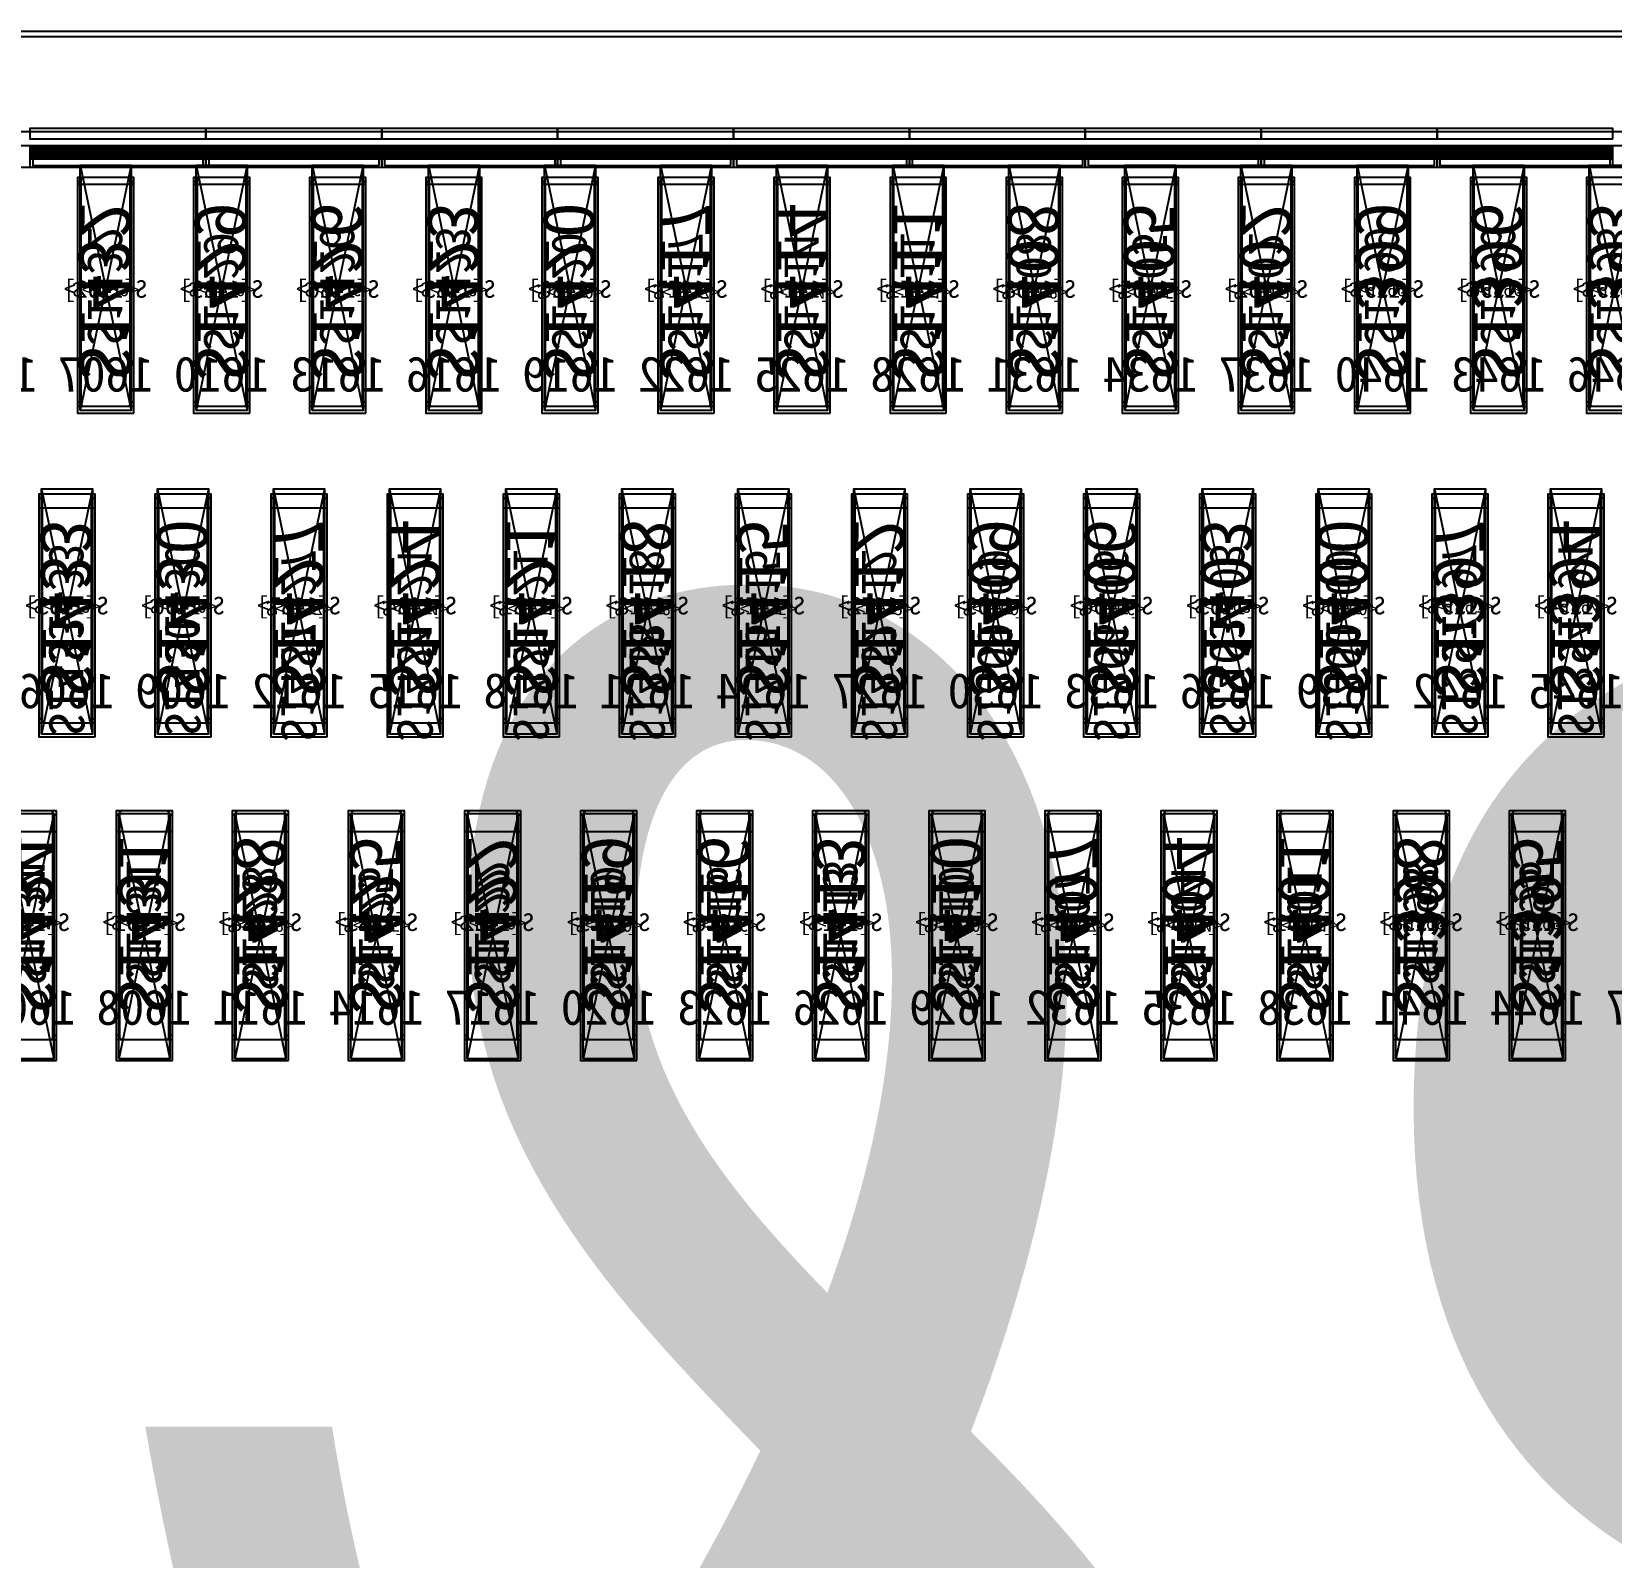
# Model space of a CAD drawing. Header units: millimetres. Extents: x 427 to 2444, y 137 to 817.
# Drawn here: x 1132.9473 to 1133.3964, y 301.2176 to 301.6514 of the extents above; entities that cross this region are included whole.
import ezdxf
from ezdxf.enums import TextEntityAlignment as Align

# ---------------------------------------------------------------- set-up
doc = ezdxf.new("R2010")
doc.units = ezdxf.units.MM
for name, color, linetype in [('L0', 211, 'Continuous'), ('L102', 91, 'Continuous'), ('L114', 213, 'Continuous'), ('L240', 60, 'Continuous'), ('L241', 200, 'Continuous'), ('L242', 51, 'Continuous'), ('L245', 53, 'Continuous'), ('L246', 93, 'Continuous'), ('L247', 13, 'Continuous'), ('L248', 171, 'Continuous'), ('L59', 140, 'Continuous'), ('L63', 4, 'Continuous'), ('L98', 150, 'Continuous')]:
    doc.layers.add(name, color=color, linetype=linetype)
doc.styles.add('txt', font='simhei.ttf')

# ---------------------------------------------------------------- blocks, each defined once
blk = doc.blocks.new('HX8394_F_PAD')
at = {"layer": 'L0'}
blk.add_lwpolyline([(-13.86, -0.4025), (-13.86, 0.4025), (13.86, 0.4025), (13.86, -0.4025), (-13.86, -0.4025)], close=True, dxfattribs=at)
at = {"layer": 'L241'}
blk.add_lwpolyline([(-13.9, -0.435), (-13.9, 0.435), (13.9, 0.435), (13.9, -0.435), (-13.9, -0.435)], close=True, dxfattribs=at)
at = {"layer": 'L242'}
for points in [[(2.243, 0.3285), (2.2415, 0.33), (2.2415, 0.392), (2.243, 0.3935), (2.256, 0.3935), (2.2575, 0.392), (2.2575, 0.33), (2.256, 0.3285), (2.243, 0.3285)], [(2.276, 0.3285), (2.2745, 0.33), (2.2745, 0.392), (2.276, 0.3935), (2.289, 0.3935), (2.2905, 0.392), (2.2905, 0.33), (2.289, 0.3285), (2.276, 0.3285)], [(2.309, 0.3285), (2.3075, 0.33), (2.3075, 0.392), (2.309, 0.3935), (2.322, 0.3935), (2.3235, 0.392), (2.3235, 0.33), (2.322, 0.3285), (2.309, 0.3285)], [(2.342, 0.3285), (2.3405, 0.33), (2.3405, 0.392), (2.342, 0.3935), (2.355, 0.3935), (2.3565, 0.392), (2.3565, 0.33), (2.355, 0.3285), (2.342, 0.3285)], [(2.375, 0.3285), (2.3735, 0.33), (2.3735, 0.392), (2.375, 0.3935), (2.388, 0.3935), (2.3895, 0.392), (2.3895, 0.33), (2.388, 0.3285), (2.375, 0.3285)], [(2.408, 0.3285), (2.4065, 0.33), (2.4065, 0.392), (2.408, 0.3935), (2.421, 0.3935), (2.4225, 0.392), (2.4225, 0.33), (2.421, 0.3285), (2.408, 0.3285)], [(2.441, 0.3285), (2.4395, 0.33), (2.4395, 0.392), (2.441, 0.3935), (2.454, 0.3935), (2.4555, 0.392), (2.4555, 0.33), (2.454, 0.3285), (2.441, 0.3285)], [(2.474, 0.3285), (2.4725, 0.33), (2.4725, 0.392), (2.474, 0.3935), (2.487, 0.3935), (2.4885, 0.392), (2.4885, 0.33), (2.487, 0.3285), (2.474, 0.3285)], [(2.507, 0.3285), (2.5055, 0.33), (2.5055, 0.392), (2.507, 0.3935), (2.52, 0.3935), (2.5215, 0.392), (2.5215, 0.33), (2.52, 0.3285), (2.507, 0.3285)], [(2.54, 0.3285), (2.5385, 0.33), (2.5385, 0.392), (2.54, 0.3935), (2.553, 0.3935), (2.5545, 0.392), (2.5545, 0.33), (2.553, 0.3285), (2.54, 0.3285)], [(2.573, 0.3285), (2.5715, 0.33), (2.5715, 0.392), (2.573, 0.3935), (2.586, 0.3935), (2.5875, 0.392), (2.5875, 0.33), (2.586, 0.3285), (2.573, 0.3285)], [(2.606, 0.3285), (2.6045, 0.33), (2.6045, 0.392), (2.606, 0.3935), (2.619, 0.3935), (2.6205, 0.392), (2.6205, 0.33), (2.619, 0.3285), (2.606, 0.3285)], [(2.639, 0.3285), (2.6375, 0.33), (2.6375, 0.392), (2.639, 0.3935), (2.652, 0.3935), (2.6535, 0.392), (2.6535, 0.33), (2.652, 0.3285), (2.639, 0.3285)], [(2.672, 0.3285), (2.6705, 0.33), (2.6705, 0.392), (2.672, 0.3935), (2.685, 0.3935), (2.6865, 0.392), (2.6865, 0.33), (2.685, 0.3285), (2.672, 0.3285)], [(2.254, 0.2385), (2.2525, 0.24), (2.2525, 0.302), (2.254, 0.3035), (2.267, 0.3035), (2.2685, 0.302), (2.2685, 0.24), (2.267, 0.2385), (2.254, 0.2385)], [(2.287, 0.2385), (2.2855, 0.24), (2.2855, 0.302), (2.287, 0.3035), (2.3, 0.3035), (2.3015, 0.302), (2.3015, 0.24), (2.3, 0.2385), (2.287, 0.2385)], [(2.32, 0.2385), (2.3185, 0.24), (2.3185, 0.302), (2.32, 0.3035), (2.333, 0.3035), (2.3345, 0.302), (2.3345, 0.24), (2.333, 0.2385), (2.32, 0.2385)], [(2.353, 0.2385), (2.3515, 0.24), (2.3515, 0.302), (2.353, 0.3035), (2.366, 0.3035), (2.3675, 0.302), (2.3675, 0.24), (2.366, 0.2385), (2.353, 0.2385)], [(2.386, 0.2385), (2.3845, 0.24), (2.3845, 0.302), (2.386, 0.3035), (2.399, 0.3035), (2.4005, 0.302), (2.4005, 0.24), (2.399, 0.2385), (2.386, 0.2385)], [(2.419, 0.2385), (2.4175, 0.24), (2.4175, 0.302), (2.419, 0.3035), (2.432, 0.3035), (2.4335, 0.302), (2.4335, 0.24), (2.432, 0.2385), (2.419, 0.2385)], [(2.452, 0.2385), (2.4505, 0.24), (2.4505, 0.302), (2.452, 0.3035), (2.465, 0.3035), (2.4665, 0.302), (2.4665, 0.24), (2.465, 0.2385), (2.452, 0.2385)], [(2.485, 0.2385), (2.4835, 0.24), (2.4835, 0.302), (2.485, 0.3035), (2.498, 0.3035), (2.4995, 0.302), (2.4995, 0.24), (2.498, 0.2385), (2.485, 0.2385)], [(2.518, 0.2385), (2.5165, 0.24), (2.5165, 0.302), (2.518, 0.3035), (2.531, 0.3035), (2.5325, 0.302), (2.5325, 0.24), (2.531, 0.2385), (2.518, 0.2385)], [(2.551, 0.2385), (2.5495, 0.24), (2.5495, 0.302), (2.551, 0.3035), (2.564, 0.3035), (2.5655, 0.302), (2.5655, 0.24), (2.564, 0.2385), (2.551, 0.2385)], [(2.584, 0.2385), (2.5825, 0.24), (2.5825, 0.302), (2.584, 0.3035), (2.597, 0.3035), (2.5985, 0.302), (2.5985, 0.24), (2.597, 0.2385), (2.584, 0.2385)], [(2.617, 0.2385), (2.6155, 0.24), (2.6155, 0.302), (2.617, 0.3035), (2.63, 0.3035), (2.6315, 0.302), (2.6315, 0.24), (2.63, 0.2385), (2.617, 0.2385)], [(2.65, 0.2385), (2.6485, 0.24), (2.6485, 0.302), (2.65, 0.3035), (2.663, 0.3035), (2.6645, 0.302), (2.6645, 0.24), (2.663, 0.2385), (2.65, 0.2385)], [(2.683, 0.2385), (2.6815, 0.24), (2.6815, 0.302), (2.683, 0.3035), (2.696, 0.3035), (2.6975, 0.302), (2.6975, 0.24), (2.696, 0.2385), (2.683, 0.2385)], [(2.265, 0.1485), (2.2635, 0.15), (2.2635, 0.212), (2.265, 0.2135), (2.278, 0.2135), (2.2795, 0.212), (2.2795, 0.15), (2.278, 0.1485), (2.265, 0.1485)], [(2.298, 0.1485), (2.2965, 0.15), (2.2965, 0.212), (2.298, 0.2135), (2.311, 0.2135), (2.3125, 0.212), (2.3125, 0.15), (2.311, 0.1485), (2.298, 0.1485)], [(2.331, 0.1485), (2.3295, 0.15), (2.3295, 0.212), (2.331, 0.2135), (2.344, 0.2135), (2.3455, 0.212), (2.3455, 0.15), (2.344, 0.1485), (2.331, 0.1485)], [(2.364, 0.1485), (2.3625, 0.15), (2.3625, 0.212), (2.364, 0.2135), (2.377, 0.2135), (2.3785, 0.212), (2.3785, 0.15), (2.377, 0.1485), (2.364, 0.1485)], [(2.397, 0.1485), (2.3955, 0.15), (2.3955, 0.212), (2.397, 0.2135), (2.41, 0.2135), (2.4115, 0.212), (2.4115, 0.15), (2.41, 0.1485), (2.397, 0.1485)], [(2.43, 0.1485), (2.4285, 0.15), (2.4285, 0.212), (2.43, 0.2135), (2.443, 0.2135), (2.4445, 0.212), (2.4445, 0.15), (2.443, 0.1485), (2.43, 0.1485)], [(2.463, 0.1485), (2.4615, 0.15), (2.4615, 0.212), (2.463, 0.2135), (2.476, 0.2135), (2.4775, 0.212), (2.4775, 0.15), (2.476, 0.1485), (2.463, 0.1485)], [(2.496, 0.1485), (2.4945, 0.15), (2.4945, 0.212), (2.496, 0.2135), (2.509, 0.2135), (2.5105, 0.212), (2.5105, 0.15), (2.509, 0.1485), (2.496, 0.1485)], [(2.529, 0.1485), (2.5275, 0.15), (2.5275, 0.212), (2.529, 0.2135), (2.542, 0.2135), (2.5435, 0.212), (2.5435, 0.15), (2.542, 0.1485), (2.529, 0.1485)], [(2.562, 0.1485), (2.5605, 0.15), (2.5605, 0.212), (2.562, 0.2135), (2.575, 0.2135), (2.5765, 0.212), (2.5765, 0.15), (2.575, 0.1485), (2.562, 0.1485)], [(2.595, 0.1485), (2.5935, 0.15), (2.5935, 0.212), (2.595, 0.2135), (2.608, 0.2135), (2.6095, 0.212), (2.6095, 0.15), (2.608, 0.1485), (2.595, 0.1485)], [(2.628, 0.1485), (2.6265, 0.15), (2.6265, 0.212), (2.628, 0.2135), (2.641, 0.2135), (2.6425, 0.212), (2.6425, 0.15), (2.641, 0.1485), (2.628, 0.1485)], [(2.661, 0.1485), (2.6595, 0.15), (2.6595, 0.212), (2.661, 0.2135), (2.674, 0.2135), (2.6755, 0.212), (2.6755, 0.15), (2.674, 0.1485), (2.661, 0.1485)], [(2.694, 0.1485), (2.6925, 0.15), (2.6925, 0.212), (2.694, 0.2135), (2.707, 0.2135), (2.7085, 0.212), (2.7085, 0.15), (2.707, 0.1485), (2.694, 0.1485)]]:
    blk.add_lwpolyline(points, close=True, dxfattribs=at)
at = {"layer": 'L247', "style": 'txt'}
for s, p in [('S1393', (2.2495, 0.362666)), ('S1396', (2.2825, 0.362666)), ('S1399', (2.3155, 0.362666)), ('S1402', (2.3485, 0.361)), ('S1408', (2.4145, 0.361)), ('S1411', (2.4475, 0.361)), ('S1414', (2.4805, 0.361)), ('S1417', (2.5135, 0.361)), ('S1420', (2.5465, 0.361)), ('S1423', (2.5795, 0.362666)), ('S1426', (2.6125, 0.362666)), ('S1429', (2.6455, 0.361)), ('S1432', (2.6785, 0.362666)), ('S1405', (2.3815, 0.361)), ('S1394', (2.2605, 0.272666)), ('S1397', (2.2935, 0.272666)), ('S1403', (2.3595, 0.272666)), ('S1424', (2.5905, 0.271)), ('S1430', (2.6565, 0.272666)), ('S1433', (2.6895, 0.272666)), ('S1400', (2.3265, 0.271)), ('S1406', (2.3925, 0.271)), ('S1409', (2.4255, 0.271)), ('S1412', (2.4585, 0.271)), ('S1415', (2.4915, 0.271)), ('S1418', (2.5245, 0.271)), ('S1421', (2.5575, 0.271)), ('S1427', (2.6235, 0.271)), ('S1395', (2.2715, 0.182666)), ('S1398', (2.3045, 0.182666)), ('S1413', (2.4695, 0.182666)), ('S1422', (2.5685, 0.182666)), ('S1431', (2.6675, 0.182666)), ('S1434', (2.7005, 0.182666)), ('S1401', (2.3375, 0.181)), ('S1404', (2.3705, 0.181)), ('S1407', (2.4035, 0.181)), ('S1410', (2.4365, 0.181)), ('S1416', (2.5025, 0.181)), ('S1419', (2.5355, 0.181)), ('S1425', (2.6015, 0.181)), ('S1428', (2.6345, 0.181))]:
    blk.add_text(s, height=0.01, rotation=90, dxfattribs=at).set_placement(p, align=Align.MIDDLE_CENTER)
at = {"layer": 'L248', "style": 'txt'}
blk.add_text('27800x870(include SR&SL)', height=0.5, dxfattribs=at).set_placement((-0.381772, 0.019694), align=Align.MIDDLE_CENTER)
blk = doc.blocks.new('NTBUMP_65X16')
at = {"layer": 'L242'}
blk.add_lwpolyline([(-0.008, -0.0325), (-0.008, 0.0325), (0.008, 0.0325), (0.008, -0.0325), (-0.008, -0.0325)], close=True, dxfattribs=at)
blk = doc.blocks.new('ILI9881C_AA_NTBUMP_PM_875UM')
at = {"layer": 'L241'}
blk.add_lwpolyline([(-13.92, -0.4375), (-13.92, 0.4375), (13.92, 0.4375), (13.92, -0.4375), (-13.92, -0.4375)], close=True, dxfattribs=at)
at = {"rotation": 180}
for p in [(2.2495, 0.365), (2.2825, 0.365), (2.3155, 0.365), (2.3485, 0.365), (2.3815, 0.365), (2.4145, 0.365), (2.4475, 0.365), (2.4805, 0.365), (2.5135, 0.365), (2.5465, 0.365), (2.5795, 0.365), (2.6125, 0.365), (2.6455, 0.365), (2.6785, 0.365), (2.2605, 0.275), (2.2935, 0.275), (2.3265, 0.275), (2.3595, 0.275), (2.3925, 0.275), (2.4255, 0.275), (2.4585, 0.275), (2.4915, 0.275), (2.5245, 0.275), (2.5575, 0.275), (2.5905, 0.275), (2.6235, 0.275), (2.6565, 0.275), (2.6895, 0.275), (2.2715, 0.185), (2.3045, 0.185), (2.3375, 0.185), (2.3705, 0.185), (2.4035, 0.185), (2.4365, 0.185), (2.4695, 0.185), (2.5025, 0.185), (2.5355, 0.185), (2.5685, 0.185), (2.6015, 0.185), (2.6345, 0.185), (2.6675, 0.185), (2.7005, 0.185)]:
    blk.add_blockref('NTBUMP_65X16', p, dxfattribs=at)
at = {"layer": 'L246', "style": 'txt'}
for s, p in [('S1393', (2.2495, 0.365)), ('S1396', (2.2825, 0.365)), ('S1399', (2.3155, 0.365)), ('S1402', (2.3485, 0.365)), ('S1405', (2.3815, 0.365)), ('S1408', (2.4145, 0.365)), ('S1411', (2.4475, 0.365)), ('S1414', (2.4805, 0.365)), ('S1417', (2.5135, 0.365)), ('S1420', (2.5465, 0.365)), ('S1423', (2.5795, 0.365)), ('S1426', (2.6125, 0.365)), ('S1429', (2.6455, 0.365)), ('S1432', (2.6785, 0.365)), ('S1394', (2.2605, 0.275)), ('S1397', (2.2935, 0.275)), ('S1400', (2.3265, 0.275)), ('S1403', (2.3595, 0.275)), ('S1406', (2.3925, 0.275)), ('S1409', (2.4255, 0.275)), ('S1412', (2.4585, 0.275)), ('S1415', (2.4915, 0.275)), ('S1418', (2.5245, 0.275)), ('S1421', (2.5575, 0.275)), ('S1424', (2.5905, 0.275)), ('S1427', (2.6235, 0.275)), ('S1430', (2.6565, 0.275)), ('S1433', (2.6895, 0.275)), ('S1395', (2.2715, 0.185)), ('S1398', (2.3045, 0.185)), ('S1401', (2.3375, 0.185)), ('S1404', (2.3705, 0.185)), ('S1407', (2.4035, 0.185)), ('S1410', (2.4365, 0.185)), ('S1413', (2.4695, 0.185)), ('S1416', (2.5025, 0.185)), ('S1419', (2.5355, 0.185)), ('S1422', (2.5685, 0.185)), ('S1425', (2.6015, 0.185)), ('S1428', (2.6345, 0.185)), ('S1431', (2.6675, 0.185)), ('S1434', (2.7005, 0.185))]:
    blk.add_text(s, height=0.015, rotation=90, dxfattribs=at).set_placement(p, align=Align.MIDDLE_CENTER)
for s, p in [('1646', (2.2495, 0.341666)), ('1643', (2.2825, 0.341666)), ('1640', (2.3155, 0.341666)), ('1637', (2.3485, 0.341666)), ('1634', (2.3815, 0.341666)), ('1631', (2.4145, 0.341666)), ('1628', (2.4475, 0.341666)), ('1625', (2.4805, 0.341666)), ('1622', (2.5135, 0.341666)), ('1619', (2.5465, 0.341666)), ('1616', (2.5795, 0.341666)), ('1613', (2.6125, 0.341666)), ('1610', (2.6455, 0.341666)), ('1607', (2.6785, 0.341666)), ('1604', (2.7115, 0.341666)), ('1645', (2.2605, 0.251666)), ('1642', (2.2935, 0.251666)), ('1639', (2.3265, 0.251666)), ('1636', (2.3595, 0.251666)), ('1633', (2.3925, 0.251666)), ('1630', (2.4255, 0.251666)), ('1627', (2.4585, 0.251666)), ('1624', (2.4915, 0.251666)), ('1621', (2.5245, 0.251666)), ('1618', (2.5575, 0.251666)), ('1615', (2.5905, 0.251666)), ('1612', (2.6235, 0.251666)), ('1609', (2.6565, 0.251666)), ('1606', (2.6895, 0.251666)), ('1647', (2.2385, 0.161666)), ('1644', (2.2715, 0.161666)), ('1641', (2.3045, 0.161666)), ('1638', (2.3375, 0.161666)), ('1635', (2.3705, 0.161666)), ('1632', (2.4035, 0.161666)), ('1629', (2.4365, 0.161666)), ('1626', (2.4695, 0.161666)), ('1623', (2.5025, 0.161666)), ('1620', (2.5355, 0.161666)), ('1617', (2.5685, 0.161666)), ('1614', (2.6015, 0.161666)), ('1611', (2.6345, 0.161666)), ('1608', (2.6675, 0.161666)), ('1605', (2.7005, 0.161666))]:
    blk.add_text(s, height=0.01, dxfattribs=at).set_placement(p, align=Align.MIDDLE_CENTER)
blk = doc.blocks.new('OUT_3BUMP')
at = {"layer": 'L242'}
for points in [[(0, 0.206), (0, 0.271), (0.016, 0.271), (0.016, 0.206), (0, 0.206)], [(0.011, 0.116), (0.011, 0.181), (0.027, 0.181), (0.027, 0.116), (0.011, 0.116)], [(0.022, 0.026), (0.022, 0.091), (0.038, 0.091), (0.038, 0.026), (0.022, 0.026)]]:
    blk.add_lwpolyline(points, close=True, dxfattribs=at)
blk = doc.blocks.new('JD9365Z_PAD_20170829_Y880')
at = {"layer": 'L241'}
blk.add_lwpolyline([(-13.95, -0.41), (-13.95, 0.41), (13.95, 0.41), (13.95, -0.41), (-13.95, -0.41)], close=True, dxfattribs=at)
at = {"row_count": 1, "column_count": 372, "row_spacing": 0.245, "column_spacing": 0.033}
blk.add_blockref('OUT_3BUMP', (1.3835, 0.13), dxfattribs=at)
at = {"layer": 'L240', "style": 'txt'}
for s, p in [('S[1153]', (2.2495, 0.369333)), ('S[1156]', (2.2825, 0.369333)), ('S[1159]', (2.3155, 0.369333)), ('S[1162]', (2.3485, 0.369333)), ('S[1165]', (2.3815, 0.369333)), ('S[1168]', (2.4145, 0.369333)), ('S[1171]', (2.4475, 0.369333)), ('S[1174]', (2.4805, 0.369333)), ('S[1177]', (2.5135, 0.369333)), ('S[1180]', (2.5465, 0.369333)), ('S[1183]', (2.5795, 0.369333)), ('S[1186]', (2.6125, 0.369333)), ('S[1189]', (2.6455, 0.369333)), ('S[1192]', (2.6785, 0.369333)), ('S[1154]', (2.2605, 0.279333)), ('S[1157]', (2.2935, 0.279333)), ('S[1160]', (2.3265, 0.279333)), ('S[1163]', (2.3595, 0.279333)), ('S[1166]', (2.3925, 0.279333)), ('S[1169]', (2.4255, 0.279333)), ('S[1172]', (2.4585, 0.279333)), ('S[1175]', (2.4915, 0.279333)), ('S[1178]', (2.5245, 0.279333)), ('S[1181]', (2.5575, 0.279333)), ('S[1184]', (2.5905, 0.279333)), ('S[1187]', (2.6235, 0.279333)), ('S[1190]', (2.6565, 0.279333)), ('S[1193]', (2.6895, 0.279333)), ('S[1155]', (2.2715, 0.189333)), ('S[1158]', (2.3045, 0.189333)), ('S[1161]', (2.3375, 0.189333)), ('S[1164]', (2.3705, 0.189333)), ('S[1167]', (2.4035, 0.189333)), ('S[1170]', (2.4365, 0.189333)), ('S[1173]', (2.4695, 0.189333)), ('S[1176]', (2.5025, 0.189333)), ('S[1179]', (2.5355, 0.189333)), ('S[1182]', (2.5685, 0.189333)), ('S[1185]', (2.6015, 0.189333)), ('S[1188]', (2.6345, 0.189333)), ('S[1191]', (2.6675, 0.189333)), ('S[1194]', (2.7005, 0.189333))]:
    blk.add_text(s, height=0.005, dxfattribs=at).set_placement(p, align=Align.MIDDLE_CENTER)
blk = doc.blocks.new('NV3052C3P_BUMP_ORI_20190911')
at = {"layer": 'L241'}
blk.add_lwpolyline([(-13.8, -0.398), (-13.8, 0.398), (13.8, 0.398), (13.8, -0.398), (-13.8, -0.398)], close=True, dxfattribs=at)
at = {"layer": 'L242'}
for points in [[(2.2415, 0.32), (2.2415, 0.385), (2.2575, 0.385), (2.2575, 0.32), (2.2415, 0.32)], [(2.2745, 0.32), (2.2745, 0.385), (2.2905, 0.385), (2.2905, 0.32), (2.2745, 0.32)], [(2.3075, 0.32), (2.3075, 0.385), (2.3235, 0.385), (2.3235, 0.32), (2.3075, 0.32)], [(2.3405, 0.32), (2.3405, 0.385), (2.3565, 0.385), (2.3565, 0.32), (2.3405, 0.32)], [(2.3735, 0.32), (2.3735, 0.385), (2.3895, 0.385), (2.3895, 0.32), (2.3735, 0.32)], [(2.4065, 0.32), (2.4065, 0.385), (2.4225, 0.385), (2.4225, 0.32), (2.4065, 0.32)], [(2.4395, 0.32), (2.4395, 0.385), (2.4555, 0.385), (2.4555, 0.32), (2.4395, 0.32)], [(2.4725, 0.32), (2.4725, 0.385), (2.4885, 0.385), (2.4885, 0.32), (2.4725, 0.32)], [(2.5055, 0.32), (2.5055, 0.385), (2.5215, 0.385), (2.5215, 0.32), (2.5055, 0.32)], [(2.5385, 0.32), (2.5385, 0.385), (2.5545, 0.385), (2.5545, 0.32), (2.5385, 0.32)], [(2.5715, 0.32), (2.5715, 0.385), (2.5875, 0.385), (2.5875, 0.32), (2.5715, 0.32)], [(2.6045, 0.32), (2.6045, 0.385), (2.6205, 0.385), (2.6205, 0.32), (2.6045, 0.32)], [(2.6375, 0.32), (2.6375, 0.385), (2.6535, 0.385), (2.6535, 0.32), (2.6375, 0.32)], [(2.6705, 0.32), (2.6705, 0.385), (2.6865, 0.385), (2.6865, 0.32), (2.6705, 0.32)], [(2.2525, 0.23), (2.2525, 0.295), (2.2685, 0.295), (2.2685, 0.23), (2.2525, 0.23)], [(2.2855, 0.23), (2.2855, 0.295), (2.3015, 0.295), (2.3015, 0.23), (2.2855, 0.23)], [(2.3185, 0.23), (2.3185, 0.295), (2.3345, 0.295), (2.3345, 0.23), (2.3185, 0.23)], [(2.3515, 0.23), (2.3515, 0.295), (2.3675, 0.295), (2.3675, 0.23), (2.3515, 0.23)], [(2.3845, 0.23), (2.3845, 0.295), (2.4005, 0.295), (2.4005, 0.23), (2.3845, 0.23)], [(2.4175, 0.23), (2.4175, 0.295), (2.4335, 0.295), (2.4335, 0.23), (2.4175, 0.23)], [(2.4505, 0.23), (2.4505, 0.295), (2.4665, 0.295), (2.4665, 0.23), (2.4505, 0.23)], [(2.4835, 0.23), (2.4835, 0.295), (2.4995, 0.295), (2.4995, 0.23), (2.4835, 0.23)], [(2.5165, 0.23), (2.5165, 0.295), (2.5325, 0.295), (2.5325, 0.23), (2.5165, 0.23)], [(2.5495, 0.23), (2.5495, 0.295), (2.5655, 0.295), (2.5655, 0.23), (2.5495, 0.23)], [(2.5825, 0.23), (2.5825, 0.295), (2.5985, 0.295), (2.5985, 0.23), (2.5825, 0.23)], [(2.6155, 0.23), (2.6155, 0.295), (2.6315, 0.295), (2.6315, 0.23), (2.6155, 0.23)], [(2.6485, 0.23), (2.6485, 0.295), (2.6645, 0.295), (2.6645, 0.23), (2.6485, 0.23)], [(2.6815, 0.23), (2.6815, 0.295), (2.6975, 0.295), (2.6975, 0.23), (2.6815, 0.23)], [(2.2635, 0.14), (2.2635, 0.205), (2.2795, 0.205), (2.2795, 0.14), (2.2635, 0.14)], [(2.2965, 0.14), (2.2965, 0.205), (2.3125, 0.205), (2.3125, 0.14), (2.2965, 0.14)], [(2.3295, 0.14), (2.3295, 0.205), (2.3455, 0.205), (2.3455, 0.14), (2.3295, 0.14)], [(2.3625, 0.14), (2.3625, 0.205), (2.3785, 0.205), (2.3785, 0.14), (2.3625, 0.14)], [(2.3955, 0.14), (2.3955, 0.205), (2.4115, 0.205), (2.4115, 0.14), (2.3955, 0.14)], [(2.4285, 0.14), (2.4285, 0.205), (2.4445, 0.205), (2.4445, 0.14), (2.4285, 0.14)], [(2.4615, 0.14), (2.4615, 0.205), (2.4775, 0.205), (2.4775, 0.14), (2.4615, 0.14)], [(2.4945, 0.14), (2.4945, 0.205), (2.5105, 0.205), (2.5105, 0.14), (2.4945, 0.14)], [(2.5275, 0.14), (2.5275, 0.205), (2.5435, 0.205), (2.5435, 0.14), (2.5275, 0.14)], [(2.5605, 0.14), (2.5605, 0.205), (2.5765, 0.205), (2.5765, 0.14), (2.5605, 0.14)], [(2.5935, 0.14), (2.5935, 0.205), (2.6095, 0.205), (2.6095, 0.14), (2.5935, 0.14)], [(2.6265, 0.14), (2.6265, 0.205), (2.6425, 0.205), (2.6425, 0.14), (2.6265, 0.14)], [(2.6595, 0.14), (2.6595, 0.205), (2.6755, 0.205), (2.6755, 0.14), (2.6595, 0.14)], [(2.6925, 0.14), (2.6925, 0.205), (2.7085, 0.205), (2.7085, 0.14), (2.6925, 0.14)]]:
    blk.add_lwpolyline(points, close=True, dxfattribs=at)
at = {"layer": 'L245', "style": 'txt'}
for s, p in [('S<1393>', (2.249473, 0.353333)), ('S<1396>', (2.282473, 0.353333)), ('S<1399>', (2.315473, 0.353333)), ('S<1402>', (2.348473, 0.353333)), ('S<1405>', (2.381473, 0.353333)), ('S<1408>', (2.414473, 0.353333)), ('S<1411>', (2.447473, 0.353333)), ('S<1414>', (2.480473, 0.353333)), ('S<1417>', (2.513473, 0.353333)), ('S<1420>', (2.546473, 0.353333)), ('S<1423>', (2.579473, 0.353333)), ('S<1426>', (2.612473, 0.353333)), ('S<1429>', (2.645473, 0.353333)), ('S<1432>', (2.678473, 0.353333)), ('S<1394>', (2.260473, 0.263333)), ('S<1397>', (2.293473, 0.263333)), ('S<1400>', (2.326473, 0.263333)), ('S<1403>', (2.359473, 0.263333)), ('S<1406>', (2.392473, 0.263333)), ('S<1409>', (2.425473, 0.263333)), ('S<1412>', (2.458473, 0.263333)), ('S<1415>', (2.491473, 0.263333)), ('S<1418>', (2.524473, 0.263333)), ('S<1421>', (2.557473, 0.263333)), ('S<1424>', (2.590473, 0.263333)), ('S<1427>', (2.623473, 0.263333)), ('S<1430>', (2.656473, 0.263333)), ('S<1433>', (2.689473, 0.263333)), ('S<1395>', (2.271473, 0.173333)), ('S<1398>', (2.304473, 0.173333)), ('S<1401>', (2.337473, 0.173333)), ('S<1404>', (2.370473, 0.173333)), ('S<1407>', (2.403473, 0.173333)), ('S<1410>', (2.436473, 0.173333)), ('S<1413>', (2.469473, 0.173333)), ('S<1416>', (2.502473, 0.173333)), ('S<1419>', (2.535473, 0.173333)), ('S<1422>', (2.568473, 0.173333)), ('S<1425>', (2.601473, 0.173333)), ('S<1428>', (2.634473, 0.173333)), ('S<1431>', (2.667473, 0.173333)), ('S<1434>', (2.700473, 0.173333))]:
    blk.add_text(s, height=0.005, dxfattribs=at).set_placement(p, align=Align.MIDDLE_CENTER)
blk = doc.blocks.new('BUMP_14_65')
at = {"layer": 'L242'}
blk.add_lwpolyline([(-0.007, -0.022), (-0.007, 0.043), (0.007, 0.043), (0.007, -0.022), (-0.007, -0.022)], close=True, dxfattribs=at)
blk = doc.blocks.new('FL11283_A_OTHER')
at = {"layer": 'L102'}
blk.add_lwpolyline([(0, 0), (0, 0.41), (13.86, 0.41), (13.86, 0), (0, 0)], close=True, dxfattribs=at)
at = {"layer": 'L241'}
blk.add_lwpolyline([(-13.86, -0.41), (-13.86, 0.41), (13.86, 0.41), (13.86, 0.404), (-13.854, 0.404), (-13.854, -0.404), (13.854, -0.404), (13.854, 0.404), (13.86, 0.404), (13.86, -0.41), (-13.86, -0.41)], close=True, dxfattribs=at)
at = {"layer": 'L59'}
blk.add_lwpolyline([(-13.86, -0.41), (-13.86, 0.41), (13.86, 0.41), (13.86, -0.41), (-13.86, -0.41)], close=True, dxfattribs=at)
for p in [(2.2495, 0.358), (2.2825, 0.358), (2.3155, 0.358), (2.3485, 0.358), (2.3815, 0.358), (2.4145, 0.358), (2.4475, 0.358), (2.4805, 0.358), (2.5135, 0.358), (2.5465, 0.358), (2.5795, 0.358), (2.6125, 0.358), (2.6455, 0.358), (2.6785, 0.358), (2.2605, 0.268), (2.2935, 0.268), (2.3265, 0.268), (2.3595, 0.268), (2.3925, 0.268), (2.4255, 0.268), (2.4585, 0.268), (2.4915, 0.268), (2.5245, 0.268), (2.5575, 0.268), (2.5905, 0.268), (2.6235, 0.268), (2.6565, 0.268), (2.6895, 0.268), (2.2715, 0.178), (2.3045, 0.178), (2.3375, 0.178), (2.3705, 0.178), (2.4035, 0.178), (2.4365, 0.178), (2.4695, 0.178), (2.5025, 0.178), (2.5355, 0.178), (2.5685, 0.178), (2.6015, 0.178), (2.6345, 0.178), (2.6675, 0.178), (2.7005, 0.178)]:
    blk.add_blockref('BUMP_14_65', p)
at = {"layer": 'L102', "style": 'txt'}
for s, p in [('S1393', (2.2495, 0.370166)), ('S1396', (2.2825, 0.370166)), ('S1399', (2.3155, 0.370166)), ('S1423', (2.5795, 0.370166)), ('S1426', (2.6125, 0.370166)), ('S1432', (2.6785, 0.370166)), ('S1402', (2.3485, 0.3685)), ('S1405', (2.3815, 0.3685)), ('S1408', (2.4145, 0.3685)), ('S1411', (2.4475, 0.3685)), ('S1414', (2.4805, 0.3685)), ('S1417', (2.5135, 0.3685)), ('S1420', (2.5465, 0.3685)), ('S1429', (2.6455, 0.3685)), ('S1394', (2.2605, 0.259166)), ('S1397', (2.2935, 0.259166)), ('S1403', (2.3595, 0.259166)), ('S1424', (2.5905, 0.2575)), ('S1430', (2.6565, 0.259166)), ('S1433', (2.6895, 0.259166)), ('S1400', (2.3265, 0.2575)), ('S1406', (2.3925, 0.2575)), ('S1409', (2.4255, 0.2575)), ('S1412', (2.4585, 0.2575)), ('S1415', (2.4915, 0.2575)), ('S1418', (2.5245, 0.2575)), ('S1421', (2.5575, 0.2575)), ('S1427', (2.6235, 0.2575)), ('S1395', (2.2715, 0.188166)), ('S1398', (2.3045, 0.188166)), ('S1401', (2.3375, 0.1865)), ('S1404', (2.3705, 0.1865)), ('S1407', (2.4035, 0.1865)), ('S1410', (2.4365, 0.1865)), ('S1413', (2.4695, 0.188166)), ('S1416', (2.5025, 0.1865)), ('S1419', (2.5355, 0.1865)), ('S1422', (2.5685, 0.188166)), ('S1425', (2.6015, 0.1865)), ('S1428', (2.6345, 0.1865)), ('S1431', (2.6675, 0.188166)), ('S1434', (2.7005, 0.188166))]:
    blk.add_text(s, height=0.01, rotation=90, dxfattribs=at).set_placement(p, align=Align.MIDDLE_CENTER)
blk = doc.blocks.new('GC9702_LCDPAD_BUMP')
at = {"layer": 'L242'}
blk.add_lwpolyline([(-0.008, -0.0325), (-0.008, 0.0325), (0.008, 0.0325), (0.008, -0.0325), (-0.008, -0.0325)], close=True, dxfattribs=at)
blk = doc.blocks.new('GC9702_BUMP_NOCOMPENSATION')
at = {"layer": 'L114', "const_width": 0.004}
for points in [[(2.25, 0.378), (2.3, 0.378)], [(2.25, 0.378), (2.3, 0.378)], [(2.25, 0.378), (2.3, 0.378)], [(2.25, 0.378), (2.3, 0.378)], [(2.3, 0.378), (2.35, 0.378)], [(2.3, 0.378), (2.35, 0.378)], [(2.3, 0.378), (2.35, 0.378)], [(2.3, 0.378), (2.35, 0.378)], [(2.35, 0.378), (2.4, 0.378)], [(2.35, 0.378), (2.4, 0.378)], [(2.35, 0.378), (2.4, 0.378)], [(2.35, 0.378), (2.4, 0.378)], [(2.4, 0.378), (2.45, 0.378)], [(2.4, 0.378), (2.45, 0.378)], [(2.4, 0.378), (2.45, 0.378)], [(2.4, 0.378), (2.45, 0.378)], [(2.45, 0.378), (2.5, 0.378)], [(2.45, 0.378), (2.5, 0.378)], [(2.45, 0.378), (2.5, 0.378)], [(2.45, 0.378), (2.5, 0.378)], [(2.5, 0.378), (2.55, 0.378)], [(2.5, 0.378), (2.55, 0.378)], [(2.5, 0.378), (2.55, 0.378)], [(2.5, 0.378), (2.55, 0.378)], [(2.55, 0.378), (2.6, 0.378)], [(2.55, 0.378), (2.6, 0.378)], [(2.55, 0.378), (2.6, 0.378)], [(2.55, 0.378), (2.6, 0.378)], [(2.6, 0.378), (2.65, 0.378)], [(2.6, 0.378), (2.65, 0.378)], [(2.6, 0.378), (2.65, 0.378)], [(2.6, 0.378), (2.65, 0.378)], [(2.65, 0.378), (2.7, 0.378)], [(2.65, 0.378), (2.7, 0.378)], [(2.65, 0.378), (2.7, 0.378)], [(2.65, 0.378), (2.7, 0.378)]]:
    blk.add_lwpolyline(points, dxfattribs=at)
at = {"layer": 'L114'}
for points in [[(2.25, 0.374), (2.25, 0.38), (2.3, 0.38), (2.3, 0.374), (2.25, 0.374)], [(2.25, 0.374), (2.25, 0.38), (2.3, 0.38), (2.3, 0.374), (2.25, 0.374)], [(2.25074, 0.37443), (2.25074, 0.379), (2.29918, 0.379), (2.29918, 0.37443), (2.25074, 0.37443)], [(2.25074, 0.37443), (2.25074, 0.379), (2.29918, 0.379), (2.29918, 0.37443), (2.25074, 0.37443)], [(2.3, 0.374), (2.3, 0.38), (2.35, 0.38), (2.35, 0.374), (2.3, 0.374)], [(2.3, 0.374), (2.3, 0.38), (2.35, 0.38), (2.35, 0.374), (2.3, 0.374)], [(2.30074, 0.37443), (2.30074, 0.379), (2.34918, 0.379), (2.34918, 0.37443), (2.30074, 0.37443)], [(2.30074, 0.37443), (2.30074, 0.379), (2.34918, 0.379), (2.34918, 0.37443), (2.30074, 0.37443)], [(2.35, 0.374), (2.35, 0.38), (2.4, 0.38), (2.4, 0.374), (2.35, 0.374)], [(2.35, 0.374), (2.35, 0.38), (2.4, 0.38), (2.4, 0.374), (2.35, 0.374)], [(2.35074, 0.37443), (2.35074, 0.379), (2.39918, 0.379), (2.39918, 0.37443), (2.35074, 0.37443)], [(2.35074, 0.37443), (2.35074, 0.379), (2.39918, 0.379), (2.39918, 0.37443), (2.35074, 0.37443)], [(2.4, 0.374), (2.4, 0.38), (2.45, 0.38), (2.45, 0.374), (2.4, 0.374)], [(2.4, 0.374), (2.4, 0.38), (2.45, 0.38), (2.45, 0.374), (2.4, 0.374)], [(2.40074, 0.37443), (2.40074, 0.379), (2.44918, 0.379), (2.44918, 0.37443), (2.40074, 0.37443)], [(2.40074, 0.37443), (2.40074, 0.379), (2.44918, 0.379), (2.44918, 0.37443), (2.40074, 0.37443)], [(2.45, 0.374), (2.45, 0.38), (2.5, 0.38), (2.5, 0.374), (2.45, 0.374)], [(2.45, 0.374), (2.45, 0.38), (2.5, 0.38), (2.5, 0.374), (2.45, 0.374)], [(2.45074, 0.37443), (2.45074, 0.379), (2.49918, 0.379), (2.49918, 0.37443), (2.45074, 0.37443)], [(2.45074, 0.37443), (2.45074, 0.379), (2.49918, 0.379), (2.49918, 0.37443), (2.45074, 0.37443)], [(2.5, 0.374), (2.5, 0.38), (2.55, 0.38), (2.55, 0.374), (2.5, 0.374)], [(2.5, 0.374), (2.5, 0.38), (2.55, 0.38), (2.55, 0.374), (2.5, 0.374)], [(2.50074, 0.37443), (2.50074, 0.379), (2.54918, 0.379), (2.54918, 0.37443), (2.50074, 0.37443)], [(2.50074, 0.37443), (2.50074, 0.379), (2.54918, 0.379), (2.54918, 0.37443), (2.50074, 0.37443)], [(2.55, 0.374), (2.55, 0.38), (2.6, 0.38), (2.6, 0.374), (2.55, 0.374)], [(2.55, 0.374), (2.55, 0.38), (2.6, 0.38), (2.6, 0.374), (2.55, 0.374)], [(2.55074, 0.37443), (2.55074, 0.379), (2.59918, 0.379), (2.59918, 0.37443), (2.55074, 0.37443)], [(2.55074, 0.37443), (2.55074, 0.379), (2.59918, 0.379), (2.59918, 0.37443), (2.55074, 0.37443)], [(2.6, 0.374), (2.6, 0.38), (2.65, 0.38), (2.65, 0.374), (2.6, 0.374)], [(2.6, 0.374), (2.6, 0.38), (2.65, 0.38), (2.65, 0.374), (2.6, 0.374)], [(2.60074, 0.37443), (2.60074, 0.379), (2.64918, 0.379), (2.64918, 0.37443), (2.60074, 0.37443)], [(2.60074, 0.37443), (2.60074, 0.379), (2.64918, 0.379), (2.64918, 0.37443), (2.60074, 0.37443)], [(2.65, 0.374), (2.65, 0.38), (2.7, 0.38), (2.7, 0.374), (2.65, 0.374)], [(2.65, 0.374), (2.65, 0.38), (2.7, 0.38), (2.7, 0.374), (2.65, 0.374)], [(2.65074, 0.37443), (2.65074, 0.379), (2.69918, 0.379), (2.69918, 0.37443), (2.65074, 0.37443)], [(2.65074, 0.37443), (2.65074, 0.379), (2.69918, 0.379), (2.69918, 0.37443), (2.65074, 0.37443)]]:
    blk.add_lwpolyline(points, close=True, dxfattribs=at)
at = {"layer": 'L241'}
for points in [[(2.25, 0.382), (2.25, 0.385), (2.3, 0.385), (2.3, 0.382), (2.25, 0.382)], [(2.25, 0.382), (2.25, 0.385), (2.3, 0.385), (2.3, 0.382), (2.25, 0.382)], [(2.3, 0.382), (2.3, 0.385), (2.35, 0.385), (2.35, 0.382), (2.3, 0.382)], [(2.3, 0.382), (2.3, 0.385), (2.35, 0.385), (2.35, 0.382), (2.3, 0.382)], [(2.35, 0.382), (2.35, 0.385), (2.4, 0.385), (2.4, 0.382), (2.35, 0.382)], [(2.35, 0.382), (2.35, 0.385), (2.4, 0.385), (2.4, 0.382), (2.35, 0.382)], [(2.4, 0.382), (2.4, 0.385), (2.45, 0.385), (2.45, 0.382), (2.4, 0.382)], [(2.4, 0.382), (2.4, 0.385), (2.45, 0.385), (2.45, 0.382), (2.4, 0.382)], [(2.45, 0.382), (2.45, 0.385), (2.5, 0.385), (2.5, 0.382), (2.45, 0.382)], [(2.45, 0.382), (2.45, 0.385), (2.5, 0.385), (2.5, 0.382), (2.45, 0.382)], [(2.5, 0.382), (2.5, 0.385), (2.55, 0.385), (2.55, 0.382), (2.5, 0.382)], [(2.5, 0.382), (2.5, 0.385), (2.55, 0.385), (2.55, 0.382), (2.5, 0.382)], [(2.55, 0.382), (2.55, 0.385), (2.6, 0.385), (2.6, 0.382), (2.55, 0.382)], [(2.55, 0.382), (2.55, 0.385), (2.6, 0.385), (2.6, 0.382), (2.55, 0.382)], [(2.6, 0.382), (2.6, 0.385), (2.65, 0.385), (2.65, 0.382), (2.6, 0.382)], [(2.6, 0.382), (2.6, 0.385), (2.65, 0.385), (2.65, 0.382), (2.6, 0.382)], [(2.65, 0.382), (2.65, 0.385), (2.7, 0.385), (2.7, 0.382), (2.65, 0.382)], [(2.65, 0.382), (2.65, 0.385), (2.7, 0.385), (2.7, 0.382), (2.65, 0.382)]]:
    blk.add_lwpolyline(points, close=True, dxfattribs=at)
at = {"row_count": 1, "column_count": 413, "row_spacing": 0.065, "column_spacing": 0.033}
for p in [(0.0055, 0.3365), (0.0165, 0.2445), (0.0275, 0.1525)]:
    blk.add_blockref('GC9702_LCDPAD_BUMP', p, dxfattribs=at)
at = {"layer": 'L98', "style": 'txt'}
for s, p in [('S<1393>', (2.2495, 0.33917)), ('S<1396>', (2.2825, 0.33917)), ('S<1399>', (2.3155, 0.33917)), ('S<1402>', (2.3485, 0.3385)), ('S<1405>', (2.3815, 0.3385)), ('S<1408>', (2.4145, 0.3385)), ('S<1411>', (2.4475, 0.3385)), ('S<1414>', (2.4805, 0.3385)), ('S<1417>', (2.5135, 0.3385)), ('S<1420>', (2.5465, 0.3385)), ('S<1423>', (2.5795, 0.33917)), ('S<1426>', (2.6125, 0.33917)), ('S<1429>', (2.6455, 0.33917)), ('S<1432>', (2.6785, 0.33917)), ('S<1394>', (2.2605, 0.24917)), ('S<1397>', (2.2935, 0.24917)), ('S<1400>', (2.3265, 0.2485)), ('S<1403>', (2.3595, 0.24917)), ('S<1406>', (2.3925, 0.2485)), ('S<1409>', (2.4255, 0.2485)), ('S<1412>', (2.4585, 0.2485)), ('S<1415>', (2.4915, 0.2485)), ('S<1418>', (2.5245, 0.2485)), ('S<1421>', (2.5575, 0.2485)), ('S<1424>', (2.5905, 0.2485)), ('S<1427>', (2.6235, 0.2485)), ('S<1430>', (2.6565, 0.24917)), ('S<1433>', (2.6895, 0.24917)), ('S<1395>', (2.2715, 0.15917)), ('S<1398>', (2.3045, 0.15917)), ('S<1401>', (2.3375, 0.1585)), ('S<1404>', (2.3705, 0.1585)), ('S<1407>', (2.4035, 0.1585)), ('S<1410>', (2.4365, 0.1585)), ('S<1413>', (2.4695, 0.15917)), ('S<1416>', (2.5025, 0.1585)), ('S<1419>', (2.5355, 0.1585)), ('S<1422>', (2.5685, 0.15917)), ('S<1425>', (2.6015, 0.1585)), ('S<1428>', (2.6345, 0.1585)), ('S<1431>', (2.6675, 0.15917)), ('S<1434>', (2.7005, 0.15917))]:
    blk.add_text(s, height=0.004, rotation=180, dxfattribs=at).set_placement(p, align=Align.MIDDLE_CENTER)
blk = doc.blocks.new('IC_GDS_ALL')
for name, p in [('ILI9881C_AA_NTBUMP_PM_875UM', (0, 0)), ('HX8394_F_PAD', (0, 0.004)), ('GC9702_BUMP_NOCOMPENSATION', (0, 0.0265)), ('NV3052C3P_BUMP_ORI_20190911', (0, 0.0125)), ('JD9365Z_PAD_20170829_Y880', (0, -0.0035)), ('FL11283_A_OTHER', (0, -0.0035))]:
    blk.add_blockref(name, p)
blk = doc.blocks.new('OUTPUT_PAD_SD')
at = {"color": 5, "linetype": 'Continuous'}
blk.add_lwpolyline([(0.00225, 0.078), (0.01675, 0.00825), (0.01675, 0.078), (0.00225, 0.00825)], dxfattribs=at)
at = {"layer": 'L63', "color": 5}
blk.add_lwpolyline([(0.00225, 0.00825), (0.00225, 0.078), (0.01675, 0.078), (0.01675, 0.00825), (0.00225, 0.00825)], close=True, dxfattribs=at)
blk = doc.blocks.new('OUTPUT_PAD_GATE')
at = {"color": 5, "linetype": 'Continuous'}
blk.add_lwpolyline([(0.00175, 0.07125), (0.01625, 0.0015), (0.01625, 0.07125), (0.00175, 0.0015)], dxfattribs=at)
at = {"layer": 'L63', "color": 5}
blk.add_lwpolyline([(0.00175, 0.0015), (0.00175, 0.07125), (0.01625, 0.07125), (0.01625, 0.0015), (0.00175, 0.0015)], close=True, dxfattribs=at)
blk = doc.blocks.new('IC_PAD_ALL')
at = {"row_count": 1, "row_spacing": 0.0685, "column_spacing": 0.066}
for name, p, column_count in [('OUTPUT_PAD_GATE', (0.004, 0.68425), 414), ('OUTPUT_PAD_SD', (0.0365, 0.6775), 414), ('OUTPUT_PAD_GATE', (0.026, 0.59225), 414), ('OUTPUT_PAD_SD', (0.0585, 0.5855), 413), ('OUTPUT_PAD_GATE', (-0.018, 0.5), 414), ('OUTPUT_PAD_SD', (0.0145, 0.49325), 414)]:
    blk.add_blockref(name, p, dxfattribs=dict(at, column_count=column_count))
blk = doc.blocks.new('IC_ALL')
at = {"yscale": -1, "rotation": 180}
blk.add_blockref('IC_GDS_ALL', (14, 0.4375), dxfattribs=at)
blk.add_blockref('IC_PAD_ALL', (0.3525, 0.083))
blk = doc.blocks.new('IC_FPC_OLB_ALL')
blk.add_blockref('IC_ALL', (1.188, 1.0245))

msp = doc.modelspace()

# ---------------------------------------------------------------- block references
msp.add_blockref('IC_FPC_OLB_ALL', (1120.45883, 299.75037))

doc.saveas('drawing.dxf')
